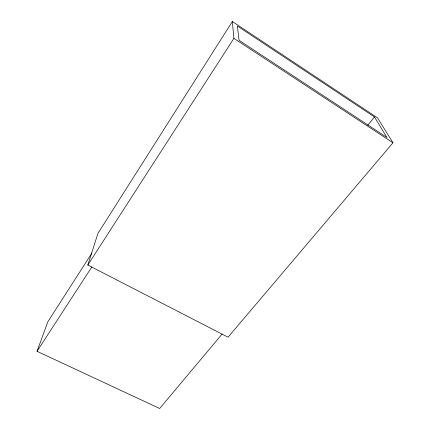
<?xml version="1.0" encoding="UTF-8"?>
<svg xmlns="http://www.w3.org/2000/svg" width="430" height="430" viewBox="0 0 430 430"><rect width="100%" height="100%" fill="white"/><g stroke="black" fill="none" stroke-linecap="round" stroke-linejoin="round"><path stroke-width="0.64" d="M87.828 265.036L97.954 233.372L232.35 21.5L377.556 117.879L392.982 142.776L228.056 337.206L87.828 265.036L233.904 38.367L232.35 21.5M222.106 334.078L159.67 408.5L37.018 351.299L47.843 321.801L91.961 252.947M37.018 351.299L91.902 266.837M367.704 125.286L374.471 116.96L237.365 26.031L239.075 40.318L387.005 137.514L374.471 116.96M233.904 38.367L392.982 142.776"/></g></svg>
